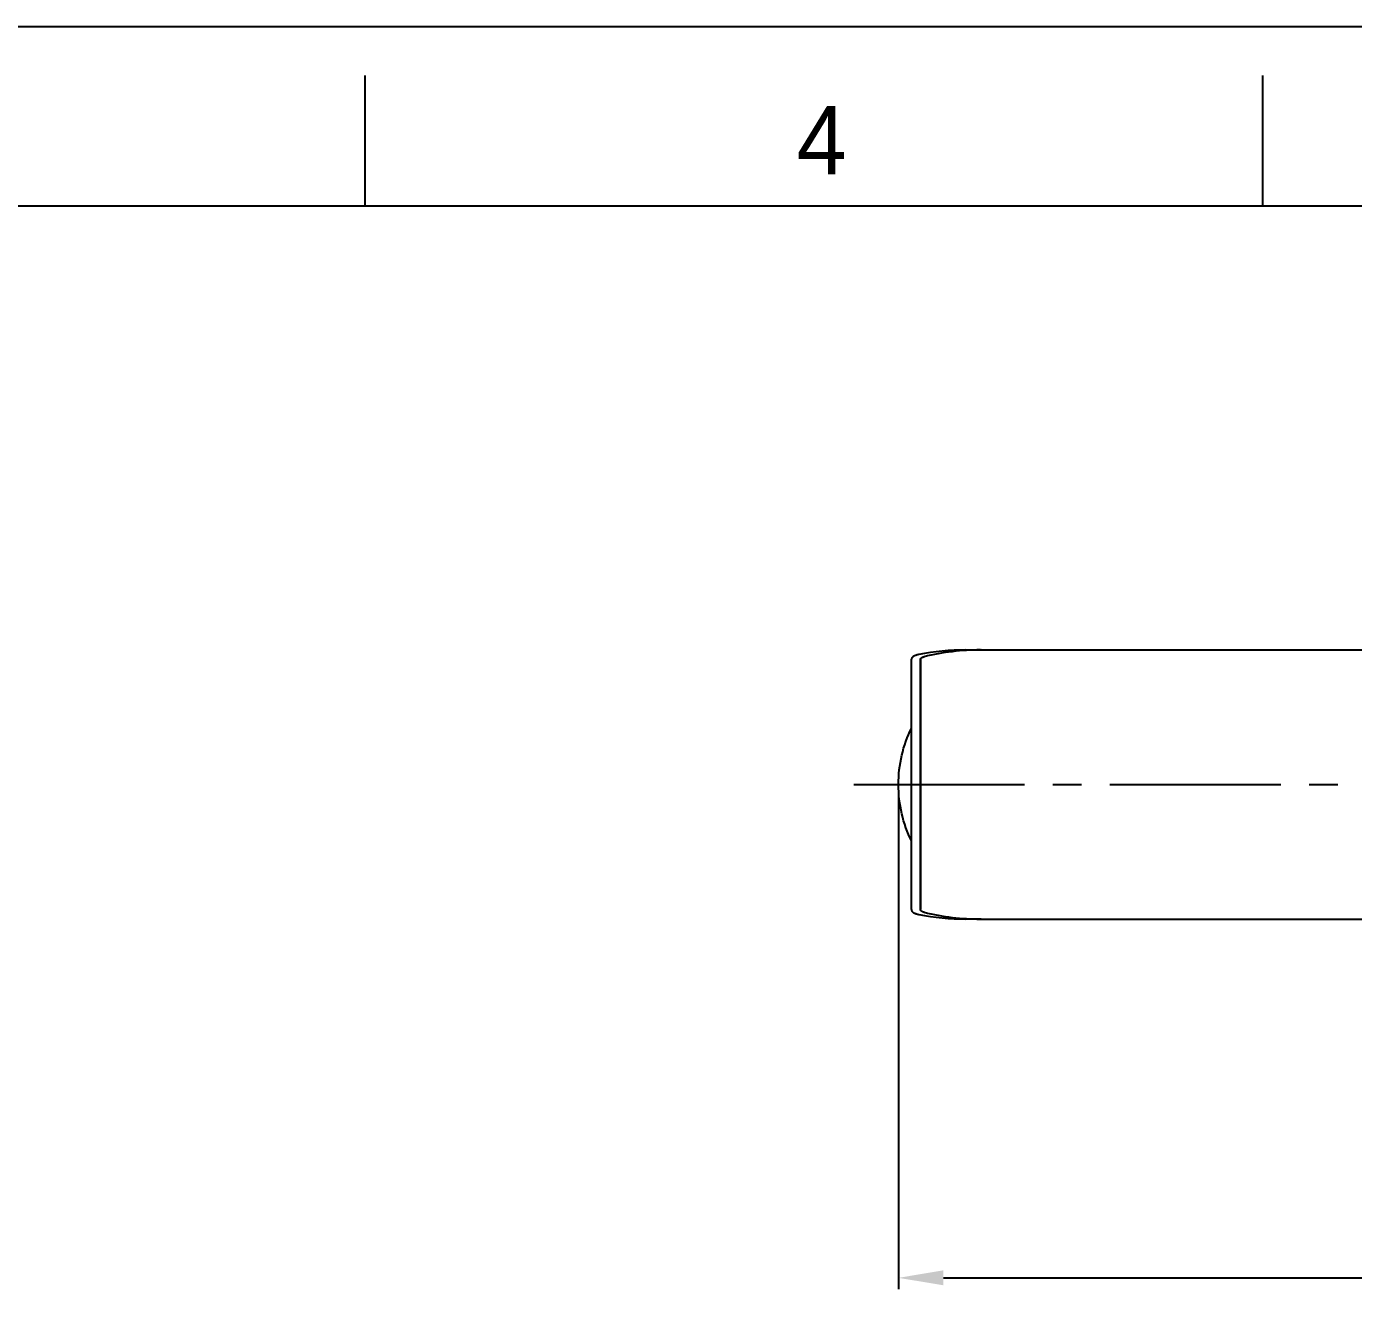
# Model space of a CAD drawing. Extents: x 10319 to 11160, y -16029 to -15435.
# Drawn here: x 10601.3 to 10749.2, y -15577.9 to -15434.6 of the extents above; entities that cross this region are included whole.
import ezdxf

# ---------------------------------------------------------------- set-up
doc = ezdxf.new("R2010")
doc.units = 0
doc.header["$MEASUREMENT"] = 0
doc.linetypes.add('CENTER2', pattern=[28.575, 19.05, -3.175, 3.175, -3.175])
doc.layers.get('0').update_dxf_attribs({"linetype": 'CONTINUOUS'})
doc.layers.get('Defpoints').update_dxf_attribs({"linetype": 'CONTINUOUS'})
doc.layers.add('CENTER', color=1, linetype='CENTER2')
doc.layers.add('FORM', color=7, linetype='CONTINUOUS')
doc.layers.add('DIM_', color=3, linetype='CONTINUOUS', lineweight=9)
doc.styles.get("Standard").update_dxf_attribs({"font": 'Gulim.ttf'})
doc.dimstyles.new('사본(2) STANDARD', dxfattribs={"dimscale": 0, "dimtxt": 5, "dimasz": 5, "dimexe": 1.25, "dimexo": 0.625, "dimgap": 1.5, "dimtad": 3, "dimtih": 1, "dimtoh": 1, "dimdec": 1, "dimzin": 9, "dimdsep": 46, "dimtxsty": 'Standard', "dimcen": 2.5, "dimclrd": 3, "dimclre": 3, "dimclrt": 4, "dimadec": 0, "dimazin": 0, "dimtfac": 1, "dimtdec": 1, "dimtmove": 0, "dimatfit": 3, "dimfxl": 1.25, "dimtfill": 1, "dimtolj": 1, "dimtzin": 0, "dimarcsym": 0})

# ---------------------------------------------------------------- blocks, each defined once
blk = doc.blocks.new('*D21')
at = {"layer": 'Defpoints', "color": 0, "transparency": 16777216}
for p in [(10698.52, -15519.13), (10871.24, -15519.13), (10698.52, -15574.13)]:
    blk.add_point(p, dxfattribs=at)
at = {"layer": 'DIM_', "color": 3, "lineweight": -2, "transparency": 16777216}
for p, q in [((10698.52, -15519.75), (10698.52, -15575.38)), ((10871.24, -15519.75), (10871.24, -15575.38)), ((10703.52, -15574.13), (10775.04, -15574.13)), ((10866.24, -15574.13), (10794.72, -15574.13))]:
    blk.add_line(p, q, dxfattribs=at)
at = {"layer": 'DIM_', "color": 3, "transparency": 16777216}
for points in [[(10703.52, -15573.29), (10703.52, -15574.96), (10698.52, -15574.13)], [(10866.24, -15573.29), (10866.24, -15574.96), (10871.24, -15574.13)]]:
    blk.add_solid(points, dxfattribs=at)
at = {"layer": 'DIM_', "color": 4, "transparency": 16777216, "insert": (10784.88, -15574.13), "char_height": 5, "attachment_point": 5, "bg_fill": 3, "box_fill_scale": 1.25, "bg_fill_color": 256, "bg_fill_true_color": 13158600, "bg_fill_transparency": 0}
blk.add_mtext('\\A1;172.7', dxfattribs=at)

msp = doc.modelspace()

# ---------------------------------------------------------------- linework, layer by layer
at = {"linetype": 'Continuous', "extrusion": (1.22465e-16, -1, 0)}
for p, q in [((10699.97, -15519.13), (10699.97, -15505.17)), ((10700.97, -15519.13), (10700.97, -15505.17)), ((10700.97, -15505.17), (10700.97, -15533.08)), ((10706.04, -15504.13), (10707.72, -15504.13)), ((10707.66, -15504.13), (10827.31, -15504.13)), ((10698.52, -15519.13), (10699.97, -15519.13)), ((10699.97, -15533.08), (10699.97, -15519.13)), ((10699.97, -15519.13), (10700.97, -15519.13)), ((10700.97, -15533.08), (10700.97, -15519.13)), ((10707.72, -15534.13), (10706.04, -15534.13)), ((10707.66, -15534.13), (10827.32, -15534.13))]:
    msp.add_line(p, q, dxfattribs=at)
at = {"linetype": 'Continuous'}
for centre, major_axis, ratio, start_param, end_param in [((10706.04, -15519.13), (-20.25, 0), 0.740741, 4.712373, 4.975177), ((10707.72, -15519.13), (-20.25, 0), 0.740741, 4.712365, 5.031102), ((10707.66, -15519.13), (-20.08, 0), 0.747105, 4.712389, 5.031093), ((10707.72, -15519.13), (-20.25, 0), 0.740741, 1.252083, 1.57082), ((10707.66, -15519.13), (-20.08, 0), 0.747105, 1.252092, 1.570796), ((10706.04, -15519.13), (-20.25, 0), 0.740741, 1.308008, 1.570812)]:
    msp.add_ellipse(centre, major_axis=major_axis, ratio=ratio, start_param=start_param, end_param=end_param, dxfattribs=at)
at = {"linetype": 'Continuous', "extrusion": (0, 0, -1)}
for start_param, end_param in [(1.570796, 2.131502), (1.010091, 1.570796)]:
    msp.add_ellipse((10708, -15519.13), major_axis=(0, -11.8), ratio=0.803557, start_param=start_param, end_param=end_param, dxfattribs=at)
at = {"linetype": 'Continuous'}
for points, knots in [([(10700.78, -15504.64), (10700.71, -15504.66), (10700.65, -15504.67), (10700.54, -15504.7), (10700.48, -15504.72), (10700.41, -15504.74), (10700.37, -15504.76), (10700.34, -15504.77), (10700.31, -15504.78), (10700.3, -15504.79), (10700.25, -15504.81), (10700.21, -15504.83), (10700.14, -15504.88), (10700.11, -15504.9), (10700.07, -15504.94), (10700.06, -15504.95), (10700.04, -15504.97), (10700.04, -15504.98), (10700.03, -15504.99), (10700.02, -15505), (10700, -15505.03), (10699.98, -15505.09), (10699.97, -15505.14), (10699.97, -15505.17)], [0, 0, 0, 0, 0.125, 0.125, 0.25, 0.25, 0.3125, 0.34375, 0.34375, 0.375, 0.375, 0.5, 0.5, 0.625, 0.625, 0.6875, 0.6875, 0.71875, 0.71875, 0.75, 0.75, 0.875, 1, 1, 1, 1]), ([(10700.97, -15505.17), (10700.97, -15505.14), (10700.98, -15505.11), (10701, -15505.07), (10701.01, -15505.06), (10701.03, -15505.04), (10701.04, -15505.03), (10701.06, -15505.02), (10701.06, -15505.01), (10701.11, -15504.98), (10701.15, -15504.96), (10701.21, -15504.93), (10701.23, -15504.93), (10701.25, -15504.92), (10701.27, -15504.91), (10701.31, -15504.9), (10701.34, -15504.89), (10701.37, -15504.88)], [0, 0, 0, 0, 0.25, 0.25, 0.375, 0.375, 0.4375, 0.4375, 0.5, 0.5, 0.75, 0.75, 0.8125, 0.8125, 0.875, 0.875, 1, 1, 1, 1]), ([(10700.97, -15505.17), (10700.97, -15505.14), (10700.98, -15505.11), (10701, -15505.07), (10701.01, -15505.06), (10701.03, -15505.04), (10701.04, -15505.03), (10701.05, -15505.02), (10701.06, -15505.01), (10701.11, -15504.98), (10701.15, -15504.96), (10701.21, -15504.93), (10701.22, -15504.93), (10701.25, -15504.92), (10701.26, -15504.91), (10701.31, -15504.9), (10701.34, -15504.89), (10701.37, -15504.88)], [0, 0, 0, 0, 0.25, 0.25, 0.375, 0.375, 0.4375, 0.4375, 0.5, 0.5, 0.75, 0.75, 0.8125, 0.8125, 0.875, 0.875, 1, 1, 1, 1]), ([(10699.97, -15533.08), (10699.97, -15533.11), (10699.98, -15533.17), (10700, -15533.22), (10700.04, -15533.28), (10700.06, -15533.3), (10700.1, -15533.34), (10700.11, -15533.35), (10700.14, -15533.38), (10700.16, -15533.39), (10700.21, -15533.42), (10700.25, -15533.44), (10700.33, -15533.48), (10700.38, -15533.5), (10700.44, -15533.52), (10700.46, -15533.53), (10700.48, -15533.54), (10700.52, -15533.55), (10700.56, -15533.56), (10700.65, -15533.59), (10700.71, -15533.6), (10700.78, -15533.61)], [0, 0, 0, 0, 0.125, 0.25, 0.25, 0.375, 0.375, 0.4375, 0.4375, 0.5, 0.5, 0.625, 0.625, 0.75, 0.75, 0.78125, 0.78125, 0.8125, 0.875, 0.875, 1, 1, 1, 1]), ([(10701.37, -15533.37), (10701.34, -15533.36), (10701.31, -15533.36), (10701.25, -15533.34), (10701.23, -15533.33), (10701.19, -15533.31), (10701.18, -15533.31), (10701.15, -15533.3), (10701.14, -15533.29), (10701.11, -15533.27), (10701.09, -15533.26), (10701.06, -15533.24), (10701.04, -15533.22), (10701.02, -15533.2), (10701.01, -15533.2), (10701, -15533.18), (10701, -15533.18), (10700.98, -15533.14), (10700.97, -15533.11), (10700.97, -15533.08)], [0, 0, 0, 0, 0.125, 0.125, 0.25, 0.25, 0.3125, 0.3125, 0.375, 0.375, 0.5, 0.5, 0.625, 0.625, 0.6875, 0.6875, 0.75, 0.75, 1, 1, 1, 1]), ([(10701.37, -15533.37), (10701.34, -15533.36), (10701.31, -15533.36), (10701.25, -15533.34), (10701.22, -15533.33), (10701.19, -15533.31), (10701.17, -15533.31), (10701.15, -15533.3), (10701.14, -15533.29), (10701.11, -15533.27), (10701.09, -15533.26), (10701.05, -15533.24), (10701.04, -15533.22), (10701.02, -15533.2), (10701.01, -15533.2), (10701, -15533.18), (10701, -15533.18), (10700.98, -15533.14), (10700.97, -15533.11), (10700.97, -15533.08)], [0, 0, 0, 0, 0.125, 0.125, 0.25, 0.25, 0.3125, 0.3125, 0.375, 0.375, 0.5, 0.5, 0.625, 0.625, 0.6875, 0.6875, 0.75, 0.75, 1, 1, 1, 1])]:
    msp.add_open_spline(points, degree=3, knots=knots, dxfattribs=at)
at = {"layer": 'CENTER'}
msp.add_line((10693.52, -15519.13), (10876.24, -15519.13), dxfattribs=at)
at = {"layer": 'FORM', "color": 7, "linetype": 'Continuous'}
for p, q in [((10318.66, -15434.62), (11159.66, -15434.62)), ((10639.04, -15454.65), (10639.04, -15440.09)), ((10739.16, -15454.65), (10739.16, -15440.09)), ((11139.63, -15454.65), (10338.68, -15454.65))]:
    msp.add_line(p, q, dxfattribs=at)

# ---------------------------------------------------------------- texts
at = {"layer": 'FORM', "color": 7, "linetype": 'Continuous', "insert": (10689.95, -15447.3), "char_height": 7.63, "attachment_point": 5}
msp.add_mtext_dynamic_manual_height_columns('4', width=50.0595, gutter_width=12.51, heights=[0], dxfattribs=at)

# ---------------------------------------------------------------- next in the draw order: dimensions: what is measured, and where the dimension line sits
at = {"layer": 'DIM_'}
dim = msp.add_linear_dim(base=(10698.52, -15574.13), p1=(10871.24, -15519.13), p2=(10698.52, -15519.13), angle=180, dimstyle='사본(2) STANDARD', override={"dimscale": 1, "dimtad": 0}, dxfattribs=at)
dim.commit()
dim.dimension.update_dxf_attribs({"geometry": '*D21', "text_midpoint": (10784.88, -15574.13)})

doc.saveas('drawing.dxf')
